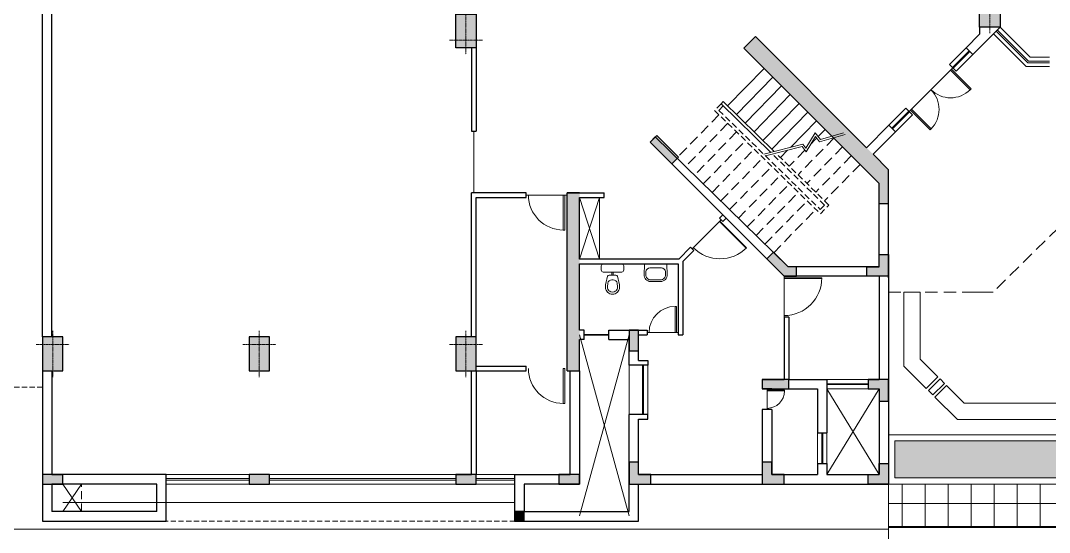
# Model space of a CAD drawing. Header units: inches. Extents: x 5542223 to 12533222, y 497239 to 5189502.
# Drawn here: x 6812650 to 6837697, y 2047262 to 2059717 of the extents above; entities that cross this region are included whole.
import ezdxf

# ---------------------------------------------------------------- set-up
doc = ezdxf.new("R2010")
doc.units = ezdxf.units.IN
doc.header["$MEASUREMENT"] = 0
for name, pattern in [('CENTER2', [1.125, 0.75, -0.125, 0.125, -0.125]), ('HIDDEN', [0.375, 0.25, -0.125]), ('HIDDENX2', [0.75, 0.5, -0.25])]:
    doc.linetypes.add(name, pattern=pattern)
doc.layers.get('0').update_dxf_attribs({"color": 1})
for name, color, linetype, lineweight in [('CILL', 7, 'Continuous', 20), ('col', 7, 'Continuous', 30), ('DOOR', 7, 'Continuous', 9), ('ELE', 7, 'Continuous', 13), ('grid', 7, 'CENTER2', 9), ('hatch_col', 8, 'Continuous', 5), ('HosGreenHatch', 7, 'Continuous', 5), ('HosRamp', 7, 'Continuous', 13), ('HosSteps', 7, 'Continuous', 13), ('LS PAVMNT', 8, 'Continuous', 5), ('PROJECTION', 7, 'HIDDEN', 18), ('railing', 253, 'Continuous', 15), ('RAILING_ABOVE', 7, 'HIDDENX2', 18), ('Road_CStone', 8, 'Continuous', 15), ('STAIR', 253, 'Continuous', 5), ('STAIRS_ABOVE', 7, 'HIDDENX2', 18), ('terrha', 250, 'Continuous', 9), ('TOIFIT', 7, 'Continuous', 13), ('WALL', 7, 'Continuous', 30), ('wall_ele', 7, 'Continuous', 18), ('WIN', 7, 'Continuous', 20)]:
    doc.layers.add(name, color=color, linetype=linetype, lineweight=lineweight)
doc.styles.add('style1', font='ROMANS.SHX', dxfattribs={"width": 0.75, "height": 750})
doc.dimstyles.new('nuts', dxfattribs={"dimscale": 0, "dimtxt": 300, "dimasz": 250, "dimexe": 100, "dimexo": 50, "dimgap": 100, "dimtad": 1, "dimdec": 0, "dimzin": 0, "dimdsep": 46, "dimtxsty": 'style1', "dimblk": 'OBLIQUE', "dimcen": 250, "dimdle": 100, "dimclrd": 256, "dimclre": 256, "dimclrt": 256, "dimadec": 0, "dimazin": 0, "dimtfac": 1, "dimtdec": 0, "dimtmove": 2, "dimatfit": 3, "dimldrblk": 'OBLIQUE', "dimfxl": 1, "dimlwd": -1, "dimlwe": -1, "dimarcsym": 0})
pattern_1 = [(90, (-2274895.06, -572081.5), (-56.5685425, 56.5685425), [15, -98.137085]), (45, (-2274895.06, -572081.5), (-56.5685425, 56.5685425), [15, -65]), (135, (-2274895.06, -572081.5), (-56.5685425, -56.5685425), [15, -65])]

# ---------------------------------------------------------------- blocks, each defined once
blk = doc.blocks.new('colum')
at = {"layer": 'hatch_col'}
blk.add_hatch(color=256, dxfattribs=at).paths.add_polyline_path([(250, 185), (-250, 185), (-250, -640), (250, -640)])
at = {"layer": 'col'}
blk.add_lwpolyline([(-250, -640), (250, -640), (250, 185), (-250, 185)], close=True, dxfattribs=at)
at = {"layer": 'grid'}
for p, q in [((0, 335), (0, -790)), ((-400, 0), (400, 0))]:
    blk.add_line(p, q, dxfattribs=at)
blk = doc.blocks.new('door-left')
at = {"layer": 'DOOR'}
blk.add_lwpolyline([(-0.402, 0.85), (-0.444, 0.85), (-0.444, 0), (-0.402, 0)], close=True, dxfattribs=at)
blk.add_arc((-0.406, 0), 0.85, 0, 90, dxfattribs=at)
blk = doc.blocks.new('WB-58X43')
for p, q in [((-282, 263), (-271, 19)), ((-242, 264), (-239, 195)), ((-122, 430), (122, 430)), ((-122, 390), (122, 390)), ((239, 195), (242, 264)), ((271, 19), (282, 263)), ((-251, 0), (251, 0)), ((-139, 100), (139, 100))]:
    blk.add_line(p, q)
for centre, radius, start, end in [((-122, 270), 160, 90, 182.663), ((-122, 270), 120, 90, 182.663), ((122, 270), 160, 357.337, 90), ((122, 270), 120, 357.337, 90), ((-251, 20), 20, 182.663, 270), ((-139, 200), 100, 182.663, 270), ((139, 200), 100, 270, 357.337), ((251, 20), 20, 270, 357.337)]:
    blk.add_arc(centre, radius, start, end)
blk = doc.blocks.new('WC')
for p, q in [((50, 275), (150, 275)), ((0, -225), (0, 225)), ((200, -225), (200, 225)), ((200, 20), (278, 20)), ((278, -83), (278, 83)), ((388, -14), (388, 14)), ((200, -20), (278, -20)), ((50, -275), (150, -275))]:
    blk.add_line(p, q)
for centre, radius, start, end in [((50, 225), 50, 90, 180), ((150, 225), 50, 0, 90), ((318, 83), 40, 110.57, 180), ((578, -610), 780, 90, 110.57), ((488, 14), 100, 98.2132, 180), ((578, -610), 730, 90, 98.2132), ((578, 19), 151, 41.4237, 90), ((578, 19), 101, 41.4237, 90), ((570, 0), 120, 315.6019, 44.3981), ((570, 0), 170, 315.6019, 44.3981), ((50, -225), 50, 180, 270), ((150, -225), 50, 270, 360), ((318, -83), 40, 180, 249.43), ((578, 610), 780, 249.43, 270), ((488, -14), 100, 180, 261.7868), ((578, 610), 730, 261.7868, 270), ((578, -19), 101, 270, 318.5763), ((578, -19), 151, 270, 318.5763)]:
    blk.add_arc(centre, radius, start, end)
blk = doc.blocks.new('Door')
for p, q in [((0, 0.458), (0, 0.444)), ((0, 0.458), (0.917, 0.458)), ((0, 0.444), (0.917, 0.444))]:
    blk.add_line(p, q)
blk.add_arc((0, 0.458), 0.917, 270, 360)
blk = doc.blocks.new('B.HosMid')
at = {"layer": 'hatch_col'}
for points in [[(-2785, -230), (-3015, -230), (-3015, 0), (-2785, 0)], [(-14010, -1130), (-14010, -900), (-14510, -900), (-14510, -1130)], [(-8980, -1130), (-8980, -900), (-9480, -900), (-9480, -1130)], [(-3950, -1130), (-3950, -900), (-4450, -900), (-4450, -1130)], [(-1435, -1130), (-1435, -900), (-1935, -900), (-1935, -1130)], [(0, -1130), (0, -1430), (-230, -1430), (-230, -900), (300, -900), (300, -1130)], [(3245, -1130), (3245, -1430), (3015, -1430), (3015, -900), (3545, -900), (3545, -1130)], [(5860, -1130), (5590, -1130), (5590, -900), (6090, -900), (6090, -1400), (5860, -1400), (5860, -1130)], [(6090, -3445), (5590, -3445), (5590, -3215), (5860, -3215), (5860, -2915), (6090, -2915)], [(3015, -3445), (3015, -3215), (3661, -3215), (3661, -3445)], [(0, -4145), (-230, -4145), (-230, -4645), (0, -4645)], [(3846, -6190), (3641, -6190), (3284, -6547), (3122, -6384), (3546, -5960), (3846, -5960)], [(5860, -6190), (5560, -6190), (5560, -5960), (6090, -5960), (6090, -6490), (5860, -6490)], [(975, -8856), (445, -9386), (282, -9223), (813, -8693)]]:
    blk.add_hatch(color=256, dxfattribs=at).paths.add_polyline_path(points)
h = blk.add_hatch(color=256, dxfattribs=at)
h.paths.add_polyline_path([(-1735, -4180), (-1435, -4180), (-1435, -4480), (-1735, -4480)])
h.paths.add_polyline_path([(-1435, -4180), (-1735, -4180), (-1735, -3655), (-1435, -3655)])
h = blk.add_hatch(color=256, dxfattribs=at)
h.paths.add_polyline_path([(-1435, -7165), (-1620, -7165), (-1620, -4480), (-1435, -4480), (-1435, -4530)])
h.paths.add_polyline_path([(-1620, -7165), (-1735, -7165), (-1735, -4480), (-1620, -4480)])
h = blk.add_hatch(color=256, dxfattribs=at)
h.paths.add_polyline_path([(-1435, -7990), (-1735, -7990), (-1735, -7760), (-1435, -7760)])
h.paths.add_polyline_path([(-1435, -7760), (-1735, -7760), (-1735, -7165), (-1435, -7165)])
h = blk.add_hatch(color=256, dxfattribs=at)
h.paths.add_polyline_path([(6090, -8267), (5975, -8382), (5975, -7722), (6090, -7722)])
h.paths.add_polyline_path([(5975, -8382), (5949, -8408), (5807, -8267), (5860, -8214), (5860, -7722), (5975, -7722)])
h.paths.add_polyline_path([(6090, -8550), (5975, -8435), (5975, -8382), (6090, -8267)])
h.paths.add_polyline_path([(5975, -8435), (5949, -8408), (5975, -8382)])
h = blk.add_hatch(color=256, dxfattribs=at)
h.paths.add_polyline_path([(3012, -11628), (2729, -11345), (5807, -8267), (6090, -8550)])
h.paths.add_polyline_path([(2566, -11507), (2648, -11426), (2729, -11345), (3012, -11628), (2849, -11790)])
at = {"layer": 'CILL', "ltscale": 50}
for p, q in [((6261, -9475), (6671, -9886)), ((6097, -9637), (6509, -10049)), ((6509, -10049), (6671, -9886))]:
    blk.add_line(p, q, dxfattribs=at)
at = {"layer": 'col'}
for p, q in [((-1735, -3655), (-1435, -3655)), ((-1435, -7990), (-1735, -7990))]:
    blk.add_line(p, q, dxfattribs=at)
at = {"layer": 'col', "ltscale": 3}
blk.add_line((6090, -7722), (5860, -7722), dxfattribs=at)
at = {"layer": 'col'}
for points in [[(-3015, 0), (-2785, 0), (-2785, -230), (-3015, -230)], [(-14010, -900), (-14010, -1130), (-14510, -1130), (-14510, -900)], [(-8980, -900), (-8980, -1130), (-9480, -1130), (-9480, -900)], [(-3950, -900), (-3950, -1130), (-4450, -1130), (-4450, -900)], [(-1435, -900), (-1435, -1130), (-1935, -1130), (-1935, -900)], [(300, -1130), (0, -1130), (0, -1430), (-230, -1430), (-230, -900), (300, -900)], [(3545, -1130), (3245, -1130), (3245, -1430), (3015, -1430), (3015, -900), (3545, -900)], [(5590, -1130), (5860, -1130), (5860, -1400), (6090, -1400), (6090, -900), (5590, -900)], [(5590, -3215), (5860, -3215), (5860, -2915), (6090, -2915), (6090, -3445), (5590, -3445)], [(3661, -3445), (3015, -3445), (3015, -3215), (3661, -3215)], [(-230, -4145), (0, -4145), (0, -4645), (-230, -4645)], [(3546, -5960), (3846, -5960), (3846, -6190), (3641, -6190), (3284, -6547), (3122, -6384)], [(5560, -6190), (5860, -6190), (5860, -6490), (6090, -6490), (6090, -5960), (5560, -5960)], [(975, -8856), (445, -9386), (282, -9223), (813, -8693)]]:
    blk.add_lwpolyline(points, close=True, dxfattribs=at)
at = {"layer": 'col', "ltscale": 3}
blk.add_lwpolyline([(6090, -7722), (5860, -7722)], dxfattribs=at)
at = {"layer": 'DOOR', "ltscale": 50}
for p, q in [((215, -4588), (965, -4588)), ((7120, -10498), (6590, -9967)), ((7651, -11028), (7120, -10498))]:
    blk.add_line(p, q, dxfattribs=at)
at = {"layer": 'DOOR', "ltscale": 1000}
blk.add_line((3546, -4960), (3546, -5960), dxfattribs=at)
at = {"layer": 'DOOR'}
for p, q in [((1307, -6622), (2014, -7329)), ((-4007, -7990), (-4007, -9490)), ((-2735, -7933), (-1735, -7933))]:
    blk.add_line(p, q, dxfattribs=at)
at = {"layer": 'ELE', "linetype": 'HIDDENX2', "ltscale": 400}
blk.add_line((-13560, -230), (-13560, -900), dxfattribs=at)
at = {"layer": 'PROJECTION', "ltscale": 500}
for points in [[(-14010, 0), (-1935, 0)], [(-14510, -3255), (-15825, -3255), (-15825, -3630), (-17725, -3630), (-17725, -3255), (-19540, -3255), (-19540, -3630)]]:
    blk.add_lwpolyline(points, dxfattribs=at)
at = {"layer": 'PROJECTION', "ltscale": 1200}
blk.add_lwpolyline([(12141, -10533), (12141, -9028), (8634, -5568), (6090, -5568)], dxfattribs=at)
at = {"layer": 'railing', "ltscale": 400}
for p, q in [((-13560, -230), (-14010, -900)), ((-14010, -230), (-13560, -900))]:
    blk.add_line(p, q, dxfattribs=at)
at = {"layer": 'railing'}
blk.add_line((2010, -10154), (2063, -10208), dxfattribs=at)
for points in [[(3222, -8970), (2010, -10154)], [(3307, -8992), (2063, -10208)]]:
    blk.add_lwpolyline(points, dxfattribs=at)
at = {"layer": 'RAILING_ABOVE', "ltscale": 300}
for points in [[(2010, -10154), (2010, -10154), (1853, -9993), (4428, -7477), (4637, -7691), (3349, -8951)], [(2064, -10102), (1959, -9995), (4426, -7583), (4531, -7690), (3296, -8897)]]:
    blk.add_lwpolyline(points, dxfattribs=at)
at = {"layer": 'STAIR', "ltscale": 3}
blk.add_line((8141, -5568), (8634, -5568), dxfattribs=at)
at = {"layer": 'STAIR', "ltscale": 5}
for p, q in [((3909, -10165), (3028, -9264)), ((4121, -9953), (3243, -9054)), ((4333, -9741), (3699, -9092)), ((3697, -10377), (2814, -9474)), ((4545, -9529), (4376, -9356)), ((3485, -10589), (2599, -9684)), ((3272, -10801), (2385, -9893)), ((3060, -11014), (2170, -10103))]:
    blk.add_line(p, q, dxfattribs=at)
at = {"layer": 'STAIR'}
for points in [[(4990, -9444), (4428, -9286), (4305, -9450), (4077, -9072), (4004, -9170), (3052, -8927)], [(5030, -9405), (4408, -9230), (4310, -9361), (4082, -8982), (3984, -9113), (3093, -8886)]]:
    blk.add_lwpolyline(points, dxfattribs=at)
at = {"layer": 'STAIRS_ABOVE', "ltscale": 500}
for p, q in [((3078, -6740), (4106, -7791)), ((3293, -6531), (4320, -7582)), ((2864, -6950), (3891, -8001)), ((2649, -7160), (3677, -8211)), ((2435, -7369), (3462, -8421)), ((2220, -7579), (3248, -8630)), ((1791, -7999), (2819, -9050)), ((2006, -7789), (3033, -8840)), ((5182, -8892), (4315, -8006)), ((5394, -8680), (4530, -7796)), ((1577, -8208), (2604, -9259)), ((4970, -9104), (4101, -8216)), ((2389, -9469), (1362, -8418)), ((4757, -9316), (3886, -8425)), ((2175, -9679), (1147, -8628)), ((4051, -9023), (3672, -8635)), ((1960, -9888), (933, -8837)), ((3632, -9023), (3457, -8845))]:
    blk.add_line(p, q, dxfattribs=at)
at = {"layer": 'STAIRS_ABOVE', "ltscale": 5}
blk.add_line((4341, -9319), (4196, -9171), dxfattribs=at)
at = {"layer": 'terrha', "ltscale": 3}
for p, q in [((-230, -130), (-1435, -4530)), ((-1435, -130), (-230, -4530)), ((4590, -1130), (5860, -3215)), ((5860, -1130), (4590, -3215))]:
    blk.add_line(p, q, dxfattribs=at)
at = {"layer": 'WALL', "ltscale": 0.1}
for p, q in [((-11495, 0), (-11495, -1130)), ((0, 0), (0, -900)), ((-14510, 0), (-11495, 0)), ((-14510, -1130), (-14510, 0)), ((-11725, -230), (-14280, -230)), ((-14280, -900), (-14280, -230)), ((-11725, -230), (-11725, -900)), ((-11725, -900), (-14280, -900)), ((-230, -900), (6090, -900)), ((-230, -900), (-230, -2595)), ((6090, -6284), (6090, -900)), ((-14510, -3656), (-14510, -1130)), ((-11495, -1130), (-14010, -1130)), ((-3015, -1130), (-1665, -1130)), ((-1665, -1130), (-1665, -3655)), ((0, -1130), (3015, -1130)), ((0, -1130), (0, -2480)), ((3015, -1955), (3015, -1130)), ((3245, -1955), (3245, -1130)), ((3245, -1130), (4360, -1130)), ((4360, -1400), (4360, -1130)), ((4590, -1130), (5860, -1130)), ((4590, -1400), (4590, -1130)), ((5860, -3215), (5860, -1130)), ((4360, -1400), (4590, -1400)), ((3015, -2715), (3015, -1955)), ((3245, -2715), (3245, -1955)), ((4360, -3215), (4360, -2150)), ((4360, -2150), (4590, -2150)), ((4590, -3445), (4590, -2150)), ((3015, -3445), (3015, -3215)), ((3245, -3215), (4360, -3215)), ((5590, -3445), (5590, -3215)), ((5590, -3215), (5860, -3215)), ((3015, -3445), (3546, -3445)), ((3661, -3445), (4590, -3445)), ((5590, -3445), (5860, -3445)), ((5860, -5960), (5860, -3445)), ((-2735, -3655), (-2735, -3770)), ((230, -3795), (-230, -3795)), ((-230, -3795), (-230, -4415)), ((0, -3910), (230, -3910)), ((0, -3910), (0, -4530)), ((230, -3910), (230, -3795)), ((-720, -4415), (-230, -4415)), ((-720, -4645), (215, -4645)), ((0, -4530), (215, -4530)), ((165, -4645), (215, -4645)), ((1080, -6314), (1080, -4530)), ((-1435, -6260), (965, -6260)), ((979, -6375), (1266, -6663)), ((1080, -6314), (1348, -6581)), ((1973, -7370), (2055, -7451)), ((2055, -7289), (2136, -7370)), ((-2735, -7875), (-2735, -7990)), ((-835, -7875), (-835, -7990)), ((-4065, -9490), (-3950, -9490))]:
    blk.add_line(p, q, dxfattribs=at)
at = {"layer": 'WALL'}
for p, q in [((-3950, -3655), (-3950, -1130)), ((3546, -4960), (3546, -3445)), ((3661, -4960), (3661, -3445)), ((-3950, -3655), (-2735, -3655)), ((-1735, -3655), (-1435, -3655)), ((-1735, -3655), (-1735, -4180)), ((-1735, -3655), (-1735, -6260)), ((-1435, -3655), (-1435, -4415)), ((-3950, -3770), (-2735, -3770)), ((-4065, -4480), (-4065, -7990)), ((-3950, -4480), (-3950, -7875)), ((-1320, -4415), (-1435, -4415)), ((-1320, -4415), (-1320, -4645)), ((-720, -4415), (-720, -4645)), ((-1435, -4645), (-1435, -6260)), ((-1320, -4645), (-1435, -4645)), ((215, -4645), (215, -4530)), ((965, -6260), (965, -4530)), ((965, -4530), (1080, -4530)), ((3661, -4960), (3546, -4960)), ((5860, -5960), (3546, -5960)), ((6090, -5919), (6090, -8550)), ((-1735, -6260), (-1735, -7990)), ((5860, -6190), (3641, -6190)), ((5860, -6190), (5860, -8214)), ((979, -6375), (-1435, -6375)), ((-1435, -6375), (-1435, -7875)), ((-2735, -7990), (-4065, -7990)), ((-3950, -7875), (-2735, -7875)), ((-1735, -7990), (-835, -7990)), ((-1435, -7875), (-835, -7875)), ((-835, -7875), (-835, -7990)), ((5712, -8927), (6261, -9476)), ((409, -9350), (282, -9223)), ((5554, -9086), (6097, -9637)), ((-4065, -11514), (-4065, -9490)), ((-3950, -11514), (-3950, -9490)), ((6261, -9476), (6097, -9637)), ((2849, -11790), (2566, -11507)), ((8142, -11357), (7980, -11520)), ((8305, -11845), (7980, -11520)), ((8805, -12020), (8142, -11357)), ((8305, -12020), (8305, -11845))]:
    blk.add_line(p, q, dxfattribs=at)
at = {"layer": 'WALL', "ltscale": 3}
for p, q in [((3245, -2715), (3015, -2715)), ((3245, -3215), (3015, -3215)), ((3546, -5960), (282, -9223)), ((3641, -6190), (409, -9350)), ((1348, -6581), (1266, -6663)), ((2055, -7289), (1973, -7370)), ((5860, -8214), (2566, -11507)), ((6090, -8550), (5712, -8927)), ((5554, -9086), (2849, -11790))]:
    blk.add_line(p, q, dxfattribs=at)
at = {"layer": 'WALL', "ltscale": 0.1}
for points in [[(-3015, -1130), (-3015, 0), (0, 0)], [(-1435, -3655), (-1435, -900), (-2785, -900), (-2785, -230), (-230, -230), (-230, -900)], [(-14280, -3656), (-14280, -1130), (-14010, -1130)], [(0, -2480), (230, -2480), (230, -2595), (-230, -2595)], [(-14510, -4480), (-14510, -13000)], [(-14280, -4479), (-14280, -13000)]]:
    blk.add_lwpolyline(points, dxfattribs=at)
at = {"layer": 'WALL'}
blk.add_lwpolyline([(-4450, -1130), (-4065, -1130), (-4065, -3655)], dxfattribs=at)
at = {"layer": 'wall_ele', "ltscale": 0.1}
blk.add_line((-950, -7875), (-950, -6375), dxfattribs=at)
at = {"layer": 'WIN', "ltscale": 0.1}
for p, q in [((-14010, -450), (-3015, -450)), ((-9480, -900), (-11495, -900)), ((-9480, -995), (-11495, -995)), ((-8980, -900), (-4450, -900)), ((-8980, -995), (-4450, -995)), ((-3950, -900), (-3015, -900)), ((-3950, -995), (-3015, -995)), ((-9480, -1035), (-11495, -1035)), ((-9480, -1130), (-11495, -1130)), ((-8980, -1035), (-4450, -1035)), ((-8980, -1130), (-4450, -1130)), ((-3950, -1035), (-3015, -1035)), ((-3950, -1130), (-3015, -1130)), ((4465, -2150), (4465, -1400)), ((4485, -2150), (4485, -1400)), ((-230, -2595), (-230, -3795)), ((99, -3795), (99, -2595)), ((119, -3795), (119, -2595)), ((230, -3795), (230, -2595)), ((4590, -3320), (5590, -3320)), ((4590, -3340), (5590, -3340)), ((-1320, -4520), (-720, -4520)), ((-1320, -4540), (-720, -4540)), ((6583, -9974), (6172, -9563)), ((6597, -9960), (6186, -9549)), ((8054, -11445), (7644, -11035)), ((8068, -11431), (7658, -11021)), ((9441, -11058), (8642, -11857)), ((9477, -11153), (8708, -11923)), ((9494, -11193), (8736, -11951)), ((9441, -11058), (10005, -11058)), ((9477, -11153), (10005, -11153)), ((9494, -11193), (10005, -11193)), ((9536, -11288), (8805, -12020)), ((9533, -11288), (10005, -11288))]:
    blk.add_line(p, q, dxfattribs=at)
at = {"layer": 'WIN', "ltscale": 50}
for p, q in [((4360, -2150), (4360, -1400)), ((4590, -1400), (4590, -2150)), ((4590, -3215), (5590, -3215)), ((4590, -3445), (5590, -3445)), ((-1435, -6375), (-950, -7875)), ((-1435, -7875), (-950, -6375))]:
    blk.add_line(p, q, dxfattribs=at)
at = {"layer": 'WIN'}
blk.add_line((3130, -3215), (3130, -2715), dxfattribs=at)
at = {"layer": 'WIN', "ltscale": 0.1}
for points in [[(7732, -10947), (7569, -11109), (7980, -11520)], [(7732, -10947), (8142, -11357)]]:
    blk.add_lwpolyline(points, dxfattribs=at)
at = {"layer": 'col', "ltscale": 750, "xscale": -1, "rotation": 180}
for p in [(-14260, -4295), (-9230, -4295), (-4200, -4295)]:
    blk.add_blockref('colum', p, dxfattribs=at)
at = {"layer": 'col', "ltscale": 750}
blk.add_blockref('colum', (-4200, -11699), dxfattribs=at)
at = {"layer": 'col', "ltscale": 750, "rotation": 180}
blk.add_blockref('colum', (8555, -12660), dxfattribs=at)
at = {"layer": 'DOOR', "xscale": -1000, "yscale": 1000, "zscale": 1000}
for p in [(-2235, -3713), (-2235, -7933), (-2235, -7933)]:
    blk.add_blockref('door-left', p, dxfattribs=at)
at = {"layer": 'DOOR', "ltscale": 50}
for p, xscale, yscale, zscale, rotation in [((590, -4588), 750, 750, 750, 180), ((6870, -10247), 796.8750000337785, 796.8750000344589, 796.8750000343788, 314.9999999999764), ((7371, -10748), -796.8750000337785, 796.8750000344589, 796.8750000343788, 314.9999999999764)]:
    blk.add_blockref('door-left', p, dxfattribs=dict(at, xscale=xscale, yscale=yscale, zscale=zscale, rotation=rotation))
at = {"layer": 'DOOR', "ltscale": 1000, "xscale": -1000, "yscale": 1000, "zscale": 1000, "rotation": 180}
blk.add_blockref('Door', (3546, -5460), dxfattribs=at)
at = {"layer": 'DOOR', "xscale": -1000.0000000013, "yscale": 999.9999999999999, "zscale": 1000, "rotation": 224.9999999999245}
blk.add_blockref('Door', (1661, -6976), dxfattribs=at)
at = {"layer": 'TOIFIT', "rotation": 90}
blk.add_blockref('WC', (-632, -6260), dxfattribs=at)
at = {"layer": 'TOIFIT', "xscale": -1}
blk.add_blockref('WB-58X43', (418, -6260), dxfattribs=at)
at = {"layer": 'WIN', "xscale": -500, "yscale": 500, "zscale": 500, "rotation": 270}
blk.add_blockref('door-left', (3130, -2965), dxfattribs=at)
blk = doc.blocks.new('HosEnt4')
at = {"layer": 'HosGreenHatch', "ltscale": 0.1}
h = blk.add_hatch(dxfattribs=at)
h.set_pattern_fill('GRASS', color=256, scale=80, style=0)
h.set_pattern_definition([(90, (5557178.187, 2072128.13), (56.5685425, 56.5685425), [15, -98.137085]), (135, (5557178.19, 2072128.13), (56.5685425, 56.5685425), [15, -65]), (45, (5557178.19, 2072128.13), (56.5685425, -56.5685425), [15, -65])])
h.paths.add_polyline_path([(150, -150), (5831, -150), (6559, -879), (5923, -1515), (5458, -1050), (150, -1050)])
at = {"layer": 'HosGreenHatch'}
h = blk.add_hatch(dxfattribs=at)
h.set_pattern_fill('GRASS', color=256, scale=80, style=0)
h.set_pattern_definition(pattern_1)
h.paths.add_polyline_path([(9975, -3923), (9749, -3923), (8968, -4705), (8968, -6844), (9975, -6844)])
h = blk.add_hatch(dxfattribs=at)
h.set_pattern_fill('GRASS', color=256, scale=80, style=0)
h.set_pattern_definition(pattern_1)
h.paths.add_polyline_path([(14275, -6108), (12275, -6108), (12275, -6959), (14275, -6959)])
at = {"ltscale": 0.1}
for p, q in [((1129, -2116), (1674, -1571)), ((5290, -1571), (1674, -1571)), ((5290, -1971), (5290, -1571)), ((1412, -2399), (1840, -1971)), ((5290, -1971), (1840, -1971)), ((1359, -2452), (1076, -2169)), ((1129, -2116), (1412, -2399)), ((372, -2874), (917, -2329)), ((917, -2329), (1200, -2611)), ((772, -3039), (1200, -2611)), ((372, -4672), (372, -2874)), ((772, -4672), (772, -3039)), ((17245, -5958), (17245, -3958)), ((12125, -5868), (12125, -4048)), ((772, -4672), (372, -4672)), ((10175, -5958), (10125, -5958)), ((12035, -5958), (10215, -5958)), ((12125, -5958), (12075, -5958)), ((12125, -5958), (12125, -5908)), ((7245, -7109), (7245, -9109)), ((10125, -7109), (10175, -7109)), ((10125, -7109), (10125, -7159)), ((10125, -7199), (10125, -9019)), ((10215, -7109), (12035, -7109)), ((12075, -7109), (12125, -7109)), ((12125, -7109), (12125, -7159)), ((12125, -7199), (12125, -9019)), ((12125, -9059), (12125, -9109))]:
    blk.add_line(p, q, dxfattribs=at)
at = {"color": 8, "ltscale": 0.1}
for p, q in [((12035, -7199), (12035, -5868)), ((12035, -5868), (17245, -5868)), ((12075, -7159), (12075, -5908)), ((12075, -5908), (17245, -5908)), ((12035, -7199), (14185, -7199)), ((12075, -7159), (14225, -7159)), ((14185, -9250), (14185, -7199)), ((14225, -9250), (14225, -7159)), ((7245, -9019), (12865, -9019)), ((7245, -9059), (12825, -9059)), ((12825, -9259), (12825, -9059)), ((12825, -9259), (12865, -9259)), ((12865, -9259), (12865, -9019)), ((14185, -9250), (14225, -9250))]:
    blk.add_line(p, q, dxfattribs=at)
for points in [[(7245, -7159), (10175, -7159), (10175, -4008), (17245, -4008)], [(7245, -7199), (10215, -7199), (10215, -4048), (17245, -4048)]]:
    blk.add_lwpolyline(points, dxfattribs=at)
at = {"ltscale": 0.1}
for points in [[(7658, -6622), (7258, -6622), (7258, -6222), (7658, -6222)], [(8358, -6622), (7958, -6622), (7958, -6222), (8358, -6222)]]:
    blk.add_lwpolyline(points, close=True, dxfattribs=at)
at = {"color": 5, "ltscale": 0.1}
for centre in [(5781, -1869), (8711, -4798)]:
    blk.add_circle(centre, 75, dxfattribs=at)
at = {"layer": 'HosRamp', "ltscale": 0.1}
for points in [[(0, 0), (5893, 0), (6771, -879), (5923, -1727), (5396, -1200), (0, -1200)], [(150, -150), (5831, -150), (6559, -879), (5923, -1515), (5458, -1050), (150, -1050)], [(14425, -5958), (14425, -7109), (12125, -7109), (12125, -5958), (14425, -5958)]]:
    blk.add_lwpolyline(points, close=True, dxfattribs=at)
for points in [[(17245, -3958), (10125, -3958), (10125, -7109), (7245, -7109), (7245, -6959), (9975, -6959), (9975, -3808), (17245, -3808), (17245, -3958)], [(9975, -3808), (9701, -3808), (8853, -4657), (8853, -6959)], [(9975, -3923), (9749, -3923), (8968, -4705), (8968, -6844), (9975, -6844)], [(14425, -5958), (17805, -5958), (17805, -6108), (14425, -6108)], [(14275, -6108), (12275, -6108), (12275, -6959), (14275, -6959), (14275, -6108)], [(14425, -7109), (14425, -9250), (14275, -9250), (14275, -7109)], [(7245, -9259), (12775, -9259), (12775, -9109), (7245, -9109), (7245, -9259)]]:
    blk.add_lwpolyline(points, dxfattribs=at)
at = {"layer": 'HosSteps', "ltscale": 0.1}
for p, q in [((9701, -3808), (6771, -879)), ((9489, -4021), (6559, -1091)), ((9277, -4233), (6347, -1303)), ((8853, -4657), (5923, -1727)), ((9065, -4445), (6135, -1515)), ((17305, -6108), (17305, -9259)), ((17555, -6108), (17555, -9259)), ((17805, -6108), (17805, -9258))]:
    blk.add_line(p, q, dxfattribs=at)
at = {"layer": 'WALL', "ltscale": 0.1}
blk.add_line((1253, -2558), (970, -2275), dxfattribs=at)
blk.add_lwpolyline([(970, -2275), (1076, -2169), (1359, -2452), (1253, -2558)], close=True, dxfattribs=at)
for points in [[(5877, -2402), (7273, -1008)], [(17245, -5046), (12125, -5046)], [(10125, -8419), (7245, -8419)]]:
    blk.add_leader(points, dimstyle='nuts', override={"dimscale": 100, "dimasz": 3, "dimtad": 0})

msp = doc.modelspace()

# ---------------------------------------------------------------- hatches: boundary and pattern name
at = {"layer": 'LS PAVMNT', "ltscale": 0.1}
h = msp.add_hatch(dxfattribs=at)
h.set_pattern_fill('ANSI37', color=256, scale=4480, angle=45, style=0)
h.set_pattern_definition([(90, (1320913.94, 4111565.9), (-560, 1e-13), []), (180, (1320913.94, 4111565.9), (-1e-13, -560), [])])
h.paths.add_polyline_path([(6839221.26, 2047380.412), (6839220.835, 2048437.789), (6833932.133, 2048437.789), (6833782.133, 2048437.789), (6833782.133, 2047380.412)])
h.paths.add_polyline_path([(6843757.133, 2047380.412), (6843757.133, 2052246.199), (6843482.864, 2052246.199), (6840553.067, 2049316.403), (6839670.836, 2048434.172), (6839671.26, 2047380.412)])
h.paths.add_polyline_path([(6844207.133, 2047380.412), (6849226.774, 2047380.412), (6849226.774, 2052246.199), (6844207.133, 2052246.199)])
h.paths.add_polyline_path([(6840673.569, 2049419.784), (6840858.092, 2049419.784), (6840858.092, 2049794.784), (6840673.569, 2049794.784)], flags=24)
h.paths.add_polyline_path([(6840817.025, 2049103.091), (6841370.597, 2049103.091), (6841370.597, 2049478.091), (6840817.025, 2049478.091)], flags=24)

# ---------------------------------------------------------------- linework, layer by layer
msp.add_circle((6864263.374, 1819279.277), 1322040.52)
at = {"layer": 'LS PAVMNT'}
msp.add_line((6833782.133, 2039436.61), (6833782.133, 2048437.789), dxfattribs=at)
at = {"layer": 'LS PAVMNT', "ltscale": 0.1}
msp.add_line((6839224.028, 2047380.412), (6833782.133, 2047380.412), dxfattribs=at)
at = {"layer": 'Road_CStone', "ltscale": 6000}
msp.add_line((6833782.133, 2047337.199), (6808302.133, 2047337.199), dxfattribs=at)

# ---------------------------------------------------------------- block references
at = {"layer": 'col', "xscale": -1, "rotation": 180}
msp.add_blockref('B.HosMid', (6827692.133, 2047538.199), dxfattribs=at)
at = {"layer": 'HosRamp', "xscale": -1, "rotation": 180}
msp.add_blockref('HosEnt4', (6833782.133, 2048437.789), dxfattribs=at)

doc.saveas('drawing.dxf')
